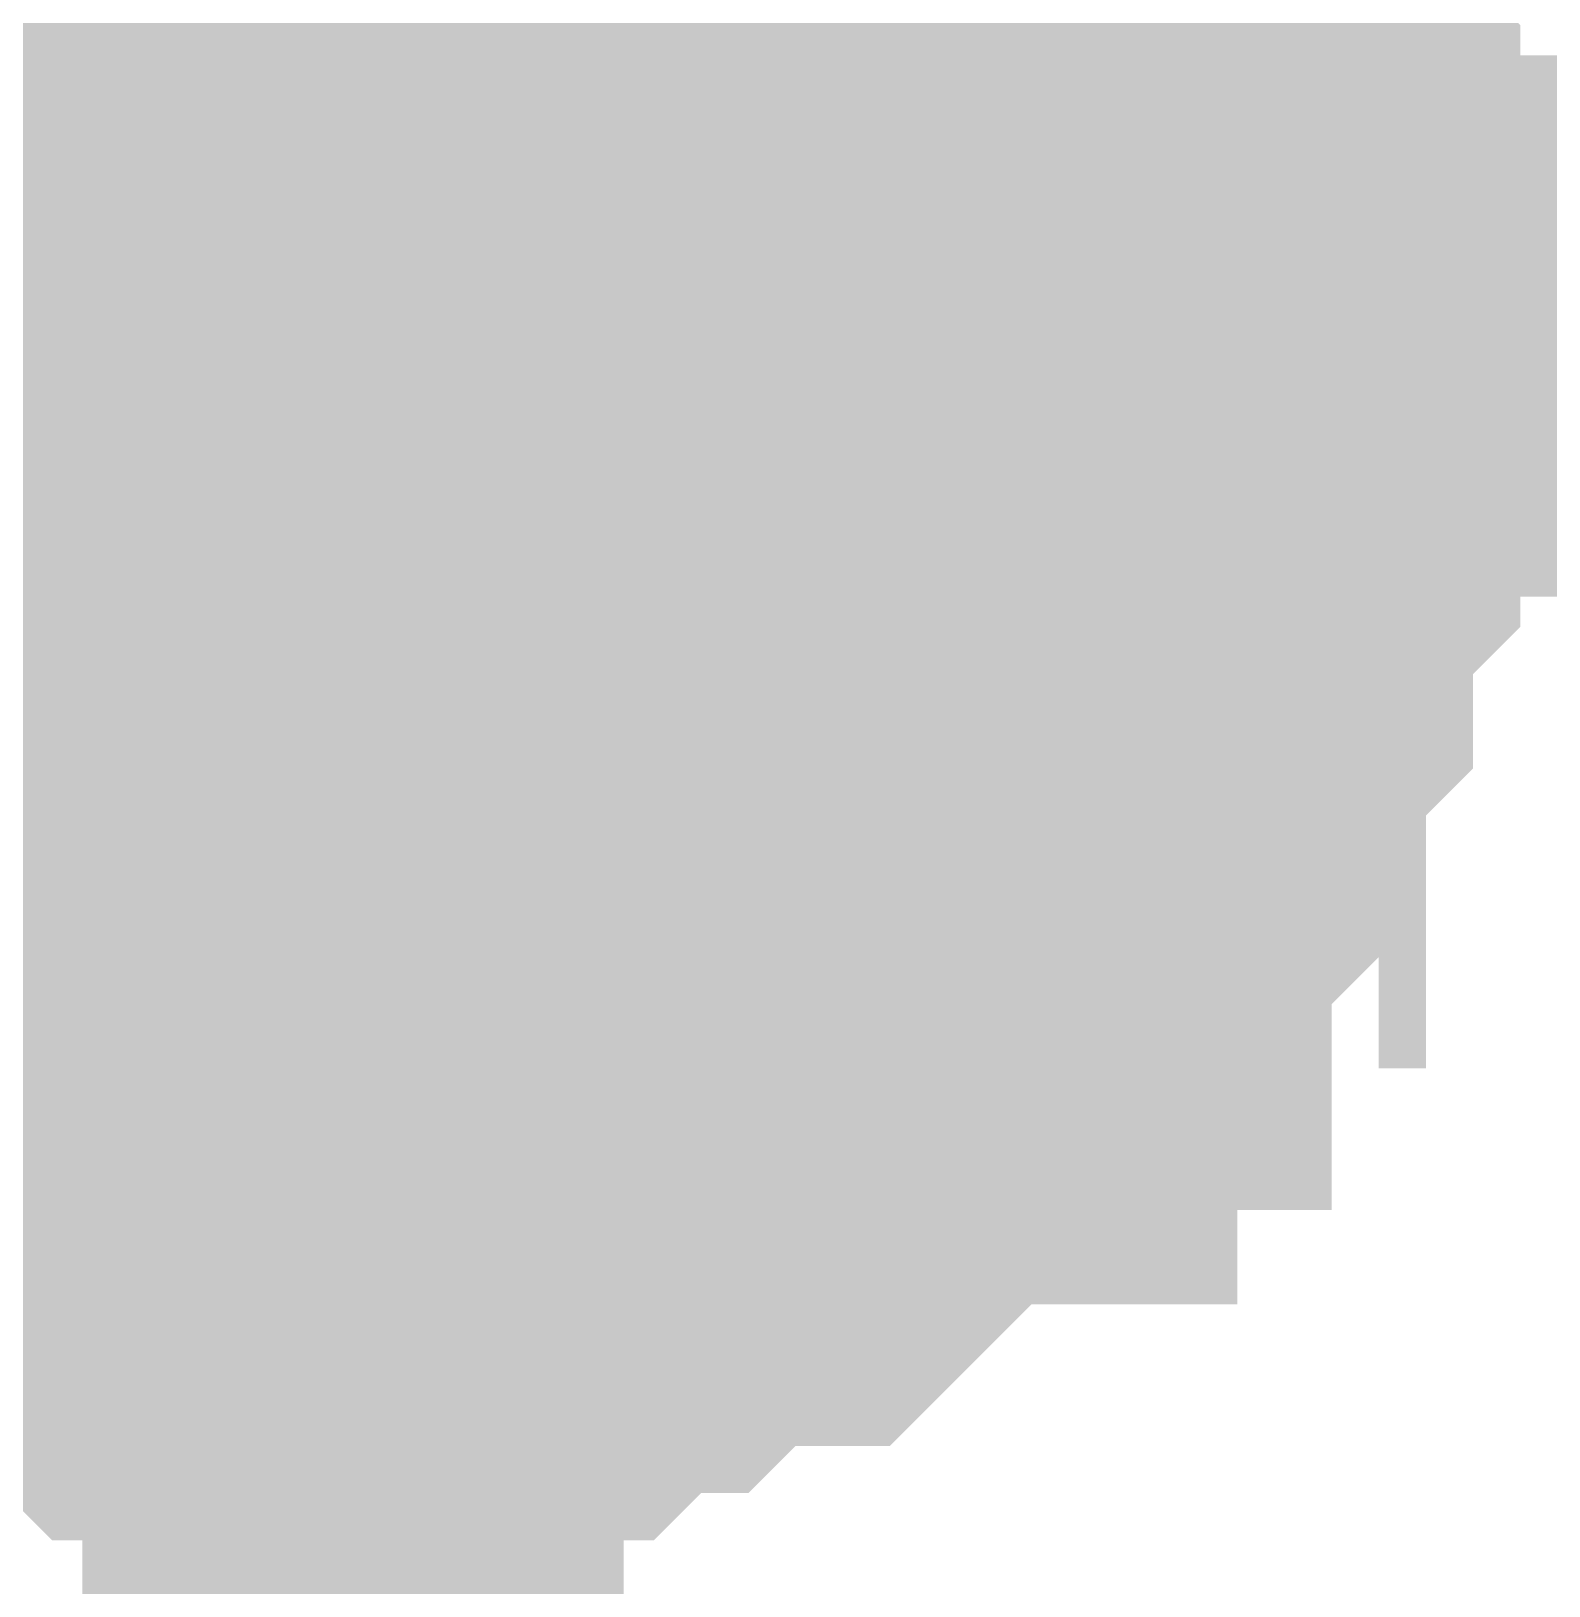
# Model space of a CAD drawing. Header units: inches. Extents: x 0 to 841, y 0 to 594.
# Drawn here: x 714.844 to 715.685, y 441.797 to 442.658 of the extents above; entities that cross this region are included whole.
import ezdxf

# ---------------------------------------------------------------- set-up
doc = ezdxf.new("R2010")
doc.units = ezdxf.units.IN
doc.layers.add('Sheet', color=255, linetype='Continuous')

msp = doc.modelspace()

# ---------------------------------------------------------------- linework, layer by layer
at = {"layer": 'Sheet'}
msp.add_lwpolyline([(714.74602, 442.50001, 0.508, 0.508, 1), (715.25402, 442.50001, 0.508, 0.508, 1)], format="xyseb", close=True, dxfattribs=at)
for points in [[(715.41443, 442.80855, 0.29972, 0.29972, 0), (715.41443, 442.78242, 0.29972, 0.29972, 0), (715.44056, 442.75629, 0.29972, 0.29972, 0), (715.44056, 442.75629, 0.29972, 0.29972, 0), (715.46669, 442.73016, 0.29972, 0.29972, 0), (715.46669, 442.70403, 0.29972, 0.29972, 0), (715.46669, 442.6779, 0.29972, 0.29972, 0), (715.49282, 442.65177, 0.29972, 0.29972, 0), (715.49282, 442.62564, 0.29972, 0.29972, 0), (715.49282, 442.62564, 0.29972, 0.29972, 0), (715.51895, 442.59951, 0.29972, 0.29972, 0), (715.51895, 442.57338, 0.29972, 0.29972, 0), (715.51895, 442.54725, 0.29972, 0.29972, 0), (715.51895, 442.52112, 0.29972, 0.29972, 0), (715.51895, 442.49499, 0.29972, 0.29972, 0)], [(715.41443, 442.80855, 0.29972, 0.29972, 0), (715.41443, 442.78242, 0.29972, 0.29972, 0), (715.44056, 442.75629, 0.29972, 0.29972, 0), (715.44056, 442.75629, 0.29972, 0.29972, 0), (715.46669, 442.73016, 0.29972, 0.29972, 0), (715.46669, 442.70403, 0.29972, 0.29972, 0), (715.46669, 442.6779, 0.29972, 0.29972, 0), (715.49282, 442.65177, 0.29972, 0.29972, 0), (715.49282, 442.62564, 0.29972, 0.29972, 0), (715.49282, 442.62564, 0.29972, 0.29972, 0), (715.51895, 442.59951, 0.29972, 0.29972, 0), (715.51895, 442.57338, 0.29972, 0.29972, 0), (715.51895, 442.54725, 0.29972, 0.29972, 0), (715.51895, 442.52112, 0.29972, 0.29972, 0), (715.51895, 442.49499, 0.29972, 0.29972, 0)], [(715.41443, 442.80855, 0.29972, 0.29972, 0), (715.41443, 442.78242, 0.29972, 0.29972, 0), (715.44056, 442.75629, 0.29972, 0.29972, 0), (715.44056, 442.75629, 0.29972, 0.29972, 0), (715.46669, 442.73016, 0.29972, 0.29972, 0), (715.46669, 442.70403, 0.29972, 0.29972, 0), (715.46669, 442.6779, 0.29972, 0.29972, 0), (715.49282, 442.65177, 0.29972, 0.29972, 0), (715.49282, 442.62564, 0.29972, 0.29972, 0), (715.49282, 442.62564, 0.29972, 0.29972, 0), (715.51895, 442.59951, 0.29972, 0.29972, 0), (715.51895, 442.57338, 0.29972, 0.29972, 0), (715.51895, 442.54725, 0.29972, 0.29972, 0), (715.51895, 442.52112, 0.29972, 0.29972, 0), (715.51895, 442.49499, 0.29972, 0.29972, 0)], [(715.41443, 442.80855, 0.29972, 0.29972, 0), (715.41443, 442.78242, 0.29972, 0.29972, 0), (715.44056, 442.75629, 0.29972, 0.29972, 0), (715.44056, 442.75629, 0.29972, 0.29972, 0), (715.46669, 442.73016, 0.29972, 0.29972, 0), (715.46669, 442.70403, 0.29972, 0.29972, 0), (715.46669, 442.6779, 0.29972, 0.29972, 0), (715.49282, 442.65177, 0.29972, 0.29972, 0), (715.49282, 442.62564, 0.29972, 0.29972, 0), (715.49282, 442.62564, 0.29972, 0.29972, 0), (715.51895, 442.59951, 0.29972, 0.29972, 0), (715.51895, 442.57338, 0.29972, 0.29972, 0), (715.51895, 442.54725, 0.29972, 0.29972, 0), (715.51895, 442.52112, 0.29972, 0.29972, 0), (715.51895, 442.49499, 0.29972, 0.29972, 0)], [(715.41443, 442.80855, 0.29972, 0.29972, 0), (715.41443, 442.78242, 0.29972, 0.29972, 0), (715.44056, 442.75629, 0.29972, 0.29972, 0), (715.44056, 442.75629, 0.29972, 0.29972, 0), (715.46669, 442.73016, 0.29972, 0.29972, 0), (715.46669, 442.70403, 0.29972, 0.29972, 0), (715.46669, 442.6779, 0.29972, 0.29972, 0), (715.49282, 442.65177, 0.29972, 0.29972, 0), (715.49282, 442.62564, 0.29972, 0.29972, 0), (715.49282, 442.62564, 0.29972, 0.29972, 0), (715.51895, 442.59951, 0.29972, 0.29972, 0), (715.51895, 442.57338, 0.29972, 0.29972, 0), (715.51895, 442.54725, 0.29972, 0.29972, 0), (715.51895, 442.52112, 0.29972, 0.29972, 0), (715.51895, 442.49499, 0.29972, 0.29972, 0)], [(715.46669, 442.73016, 0.09906, 0.09906, 0), (715.46669, 442.70403, 0.09906, 0.09906, 0), (715.46669, 442.6779, 0.09906, 0.09906, 0), (715.49282, 442.65177, 0.09906, 0.09906, 0), (715.49282, 442.62564, 0.09906, 0.09906, 0), (715.49282, 442.62564, 0.09906, 0.09906, 0), (715.51895, 442.59951, 0.09906, 0.09906, 0), (715.51895, 442.57338, 0.09906, 0.09906, 0), (715.51895, 442.54725, 0.09906, 0.09906, 0), (715.51895, 442.52112, 0.09906, 0.09906, 0), (715.51895, 442.49499, 0.09906, 0.09906, 0)], [(715.46669, 442.73016, 0.09906, 0.09906, 0), (715.46669, 442.70403, 0.09906, 0.09906, 0), (715.46669, 442.6779, 0.09906, 0.09906, 0), (715.49282, 442.65177, 0.09906, 0.09906, 0), (715.49282, 442.62564, 0.09906, 0.09906, 0), (715.49282, 442.62564, 0.09906, 0.09906, 0), (715.51895, 442.59951, 0.09906, 0.09906, 0), (715.51895, 442.57338, 0.09906, 0.09906, 0), (715.51895, 442.54725, 0.09906, 0.09906, 0), (715.51895, 442.52112, 0.09906, 0.09906, 0), (715.51895, 442.49499, 0.09906, 0.09906, 0)], [(715.46669, 442.73016, 0.09906, 0.09906, 0), (715.46669, 442.70403, 0.09906, 0.09906, 0), (715.46669, 442.6779, 0.09906, 0.09906, 0), (715.49282, 442.65177, 0.09906, 0.09906, 0), (715.49282, 442.62564, 0.09906, 0.09906, 0), (715.49282, 442.62564, 0.09906, 0.09906, 0), (715.51895, 442.59951, 0.09906, 0.09906, 0), (715.51895, 442.57338, 0.09906, 0.09906, 0), (715.51895, 442.54725, 0.09906, 0.09906, 0), (715.51895, 442.52112, 0.09906, 0.09906, 0), (715.51895, 442.49499, 0.09906, 0.09906, 0)], [(715.46669, 442.73016, 0.09906, 0.09906, 0), (715.46669, 442.70403, 0.09906, 0.09906, 0), (715.46669, 442.6779, 0.09906, 0.09906, 0), (715.49282, 442.65177, 0.09906, 0.09906, 0), (715.49282, 442.62564, 0.09906, 0.09906, 0), (715.49282, 442.62564, 0.09906, 0.09906, 0), (715.51895, 442.59951, 0.09906, 0.09906, 0), (715.51895, 442.57338, 0.09906, 0.09906, 0), (715.51895, 442.54725, 0.09906, 0.09906, 0), (715.51895, 442.52112, 0.09906, 0.09906, 0), (715.51895, 442.49499, 0.09906, 0.09906, 0)], [(715.46669, 442.73016, 0.09906, 0.09906, 0), (715.46669, 442.70403, 0.09906, 0.09906, 0), (715.46669, 442.6779, 0.09906, 0.09906, 0), (715.49282, 442.65177, 0.09906, 0.09906, 0), (715.49282, 442.62564, 0.09906, 0.09906, 0), (715.49282, 442.62564, 0.09906, 0.09906, 0), (715.51895, 442.59951, 0.09906, 0.09906, 0), (715.51895, 442.57338, 0.09906, 0.09906, 0), (715.51895, 442.54725, 0.09906, 0.09906, 0), (715.51895, 442.52112, 0.09906, 0.09906, 0), (715.51895, 442.49499, 0.09906, 0.09906, 0)], [(717.50491, 442.49499, 0.29972, 0.29972, 0), (715.02246, 442.49499, 0.29972, 0.29972, 0), (705.01429, 442.49499, 0.29972, 0.29972, 0), (695.00612, 442.49499, 0.29972, 0.29972, 0), (670.02489, 442.49499, 0.29972, 0.29972, 0)], [(715.51895, 442.49499, 0.29972, 0.29972, 0), (715.51895, 442.46886, 0.29972, 0.29972, 0), (715.51895, 442.44272, 0.29972, 0.29972, 0), (715.51895, 442.41659, 0.29972, 0.29972, 0), (715.51895, 442.39046, 0.29972, 0.29972, 0), (715.49282, 442.36433, 0.29972, 0.29972, 0), (715.49282, 442.3382, 0.29972, 0.29972, 0), (715.49282, 442.31207, 0.29972, 0.29972, 0), (715.46669, 442.28594, 0.29972, 0.29972, 0), (715.46669, 442.25981, 0.29972, 0.29972, 0), (715.46669, 442.23368, 0.29972, 0.29972, 0), (715.44056, 442.23368, 0.29972, 0.29972, 0), (715.44056, 442.20755, 0.29972, 0.29972, 0), (715.41443, 442.18142, 0.29972, 0.29972, 0), (715.41443, 442.15529, 0.29972, 0.29972, 0), (715.3883, 442.15529, 0.29972, 0.29972, 0), (715.36217, 442.12916, 0.29972, 0.29972, 0), (715.36217, 442.10303, 0.29972, 0.29972, 0), (715.33604, 442.10303, 0.29972, 0.29972, 0), (715.30991, 442.0769, 0.29972, 0.29972, 0), (715.28377, 442.05077, 0.29972, 0.29972, 0), (715.28377, 442.05077, 0.29972, 0.29972, 0), (715.25764, 442.02464, 0.29972, 0.29972, 0), (715.23151, 442.02464, 0.29972, 0.29972, 0), (715.20538, 442.02464, 0.29972, 0.29972, 0), (715.17925, 441.9985, 0.29972, 0.29972, 0), (715.15312, 441.9985, 0.29972, 0.29972, 0), (715.15312, 441.9985, 0.29972, 0.29972, 0), (715.12699, 441.97237, 0.29972, 0.29972, 0), (715.10086, 441.97237, 0.29972, 0.29972, 0), (715.07473, 441.97237, 0.29972, 0.29972, 0), (715.0486, 441.97237, 0.29972, 0.29972, 0), (715.02246, 441.97237, 0.29972, 0.29972, 0)], [(715.02246, 438.39249, 0.29972, 0.29972, 0), (715.02246, 442.49499, 0.29972, 0.29972, 0)], [(715.51895, 442.49499, 0.29972, 0.29972, 0), (715.51895, 442.46886, 0.29972, 0.29972, 0), (715.51895, 442.44272, 0.29972, 0.29972, 0), (715.51895, 442.41659, 0.29972, 0.29972, 0), (715.51895, 442.39046, 0.29972, 0.29972, 0), (715.49282, 442.36433, 0.29972, 0.29972, 0), (715.49282, 442.3382, 0.29972, 0.29972, 0), (715.49282, 442.31207, 0.29972, 0.29972, 0), (715.46669, 442.28594, 0.29972, 0.29972, 0), (715.46669, 442.25981, 0.29972, 0.29972, 0), (715.46669, 442.23368, 0.29972, 0.29972, 0), (715.44056, 442.23368, 0.29972, 0.29972, 0), (715.44056, 442.20755, 0.29972, 0.29972, 0), (715.41443, 442.18142, 0.29972, 0.29972, 0), (715.41443, 442.15529, 0.29972, 0.29972, 0), (715.3883, 442.15529, 0.29972, 0.29972, 0), (715.36217, 442.12916, 0.29972, 0.29972, 0), (715.36217, 442.10303, 0.29972, 0.29972, 0), (715.33604, 442.10303, 0.29972, 0.29972, 0), (715.30991, 442.0769, 0.29972, 0.29972, 0), (715.28377, 442.05077, 0.29972, 0.29972, 0), (715.28377, 442.05077, 0.29972, 0.29972, 0), (715.25764, 442.02464, 0.29972, 0.29972, 0), (715.23151, 442.02464, 0.29972, 0.29972, 0), (715.20538, 442.02464, 0.29972, 0.29972, 0), (715.17925, 441.9985, 0.29972, 0.29972, 0), (715.15312, 441.9985, 0.29972, 0.29972, 0), (715.15312, 441.9985, 0.29972, 0.29972, 0), (715.12699, 441.97237, 0.29972, 0.29972, 0), (715.10086, 441.97237, 0.29972, 0.29972, 0), (715.07473, 441.97237, 0.29972, 0.29972, 0), (715.0486, 441.97237, 0.29972, 0.29972, 0), (715.02246, 441.97237, 0.29972, 0.29972, 0)], [(715.51895, 442.49499, 0.29972, 0.29972, 0), (715.51895, 442.46886, 0.29972, 0.29972, 0), (715.51895, 442.44272, 0.29972, 0.29972, 0), (715.51895, 442.41659, 0.29972, 0.29972, 0), (715.51895, 442.39046, 0.29972, 0.29972, 0), (715.49282, 442.36433, 0.29972, 0.29972, 0), (715.49282, 442.3382, 0.29972, 0.29972, 0), (715.49282, 442.31207, 0.29972, 0.29972, 0), (715.46669, 442.28594, 0.29972, 0.29972, 0), (715.46669, 442.25981, 0.29972, 0.29972, 0), (715.46669, 442.23368, 0.29972, 0.29972, 0), (715.44056, 442.23368, 0.29972, 0.29972, 0), (715.44056, 442.20755, 0.29972, 0.29972, 0), (715.41443, 442.18142, 0.29972, 0.29972, 0), (715.41443, 442.15529, 0.29972, 0.29972, 0), (715.3883, 442.15529, 0.29972, 0.29972, 0), (715.36217, 442.12916, 0.29972, 0.29972, 0), (715.36217, 442.10303, 0.29972, 0.29972, 0), (715.33604, 442.10303, 0.29972, 0.29972, 0), (715.30991, 442.0769, 0.29972, 0.29972, 0), (715.28377, 442.05077, 0.29972, 0.29972, 0), (715.28377, 442.05077, 0.29972, 0.29972, 0), (715.25764, 442.02464, 0.29972, 0.29972, 0), (715.23151, 442.02464, 0.29972, 0.29972, 0), (715.20538, 442.02464, 0.29972, 0.29972, 0), (715.17925, 441.9985, 0.29972, 0.29972, 0), (715.15312, 441.9985, 0.29972, 0.29972, 0), (715.15312, 441.9985, 0.29972, 0.29972, 0), (715.12699, 441.97237, 0.29972, 0.29972, 0), (715.10086, 441.97237, 0.29972, 0.29972, 0), (715.07473, 441.97237, 0.29972, 0.29972, 0), (715.0486, 441.97237, 0.29972, 0.29972, 0), (715.02246, 441.97237, 0.29972, 0.29972, 0)], [(715.51895, 442.49499, 0.29972, 0.29972, 0), (715.51895, 442.46886, 0.29972, 0.29972, 0), (715.51895, 442.44272, 0.29972, 0.29972, 0), (715.51895, 442.41659, 0.29972, 0.29972, 0), (715.51895, 442.39046, 0.29972, 0.29972, 0), (715.49282, 442.36433, 0.29972, 0.29972, 0), (715.49282, 442.3382, 0.29972, 0.29972, 0), (715.49282, 442.31207, 0.29972, 0.29972, 0), (715.46669, 442.28594, 0.29972, 0.29972, 0), (715.46669, 442.25981, 0.29972, 0.29972, 0), (715.46669, 442.23368, 0.29972, 0.29972, 0), (715.44056, 442.23368, 0.29972, 0.29972, 0), (715.44056, 442.20755, 0.29972, 0.29972, 0), (715.41443, 442.18142, 0.29972, 0.29972, 0), (715.41443, 442.15529, 0.29972, 0.29972, 0), (715.3883, 442.15529, 0.29972, 0.29972, 0), (715.36217, 442.12916, 0.29972, 0.29972, 0), (715.36217, 442.10303, 0.29972, 0.29972, 0), (715.33604, 442.10303, 0.29972, 0.29972, 0), (715.30991, 442.0769, 0.29972, 0.29972, 0), (715.28377, 442.05077, 0.29972, 0.29972, 0), (715.28377, 442.05077, 0.29972, 0.29972, 0), (715.25764, 442.02464, 0.29972, 0.29972, 0), (715.23151, 442.02464, 0.29972, 0.29972, 0), (715.20538, 442.02464, 0.29972, 0.29972, 0), (715.17925, 441.9985, 0.29972, 0.29972, 0), (715.15312, 441.9985, 0.29972, 0.29972, 0), (715.15312, 441.9985, 0.29972, 0.29972, 0), (715.12699, 441.97237, 0.29972, 0.29972, 0), (715.10086, 441.97237, 0.29972, 0.29972, 0), (715.07473, 441.97237, 0.29972, 0.29972, 0), (715.0486, 441.97237, 0.29972, 0.29972, 0), (715.02246, 441.97237, 0.29972, 0.29972, 0)], [(715.51895, 442.49499, 0.29972, 0.29972, 0), (715.51895, 442.46886, 0.29972, 0.29972, 0), (715.51895, 442.44272, 0.29972, 0.29972, 0), (715.51895, 442.41659, 0.29972, 0.29972, 0), (715.51895, 442.39046, 0.29972, 0.29972, 0), (715.49282, 442.36433, 0.29972, 0.29972, 0), (715.49282, 442.3382, 0.29972, 0.29972, 0), (715.49282, 442.31207, 0.29972, 0.29972, 0), (715.46669, 442.28594, 0.29972, 0.29972, 0), (715.46669, 442.25981, 0.29972, 0.29972, 0), (715.46669, 442.23368, 0.29972, 0.29972, 0), (715.44056, 442.23368, 0.29972, 0.29972, 0), (715.44056, 442.20755, 0.29972, 0.29972, 0), (715.41443, 442.18142, 0.29972, 0.29972, 0), (715.41443, 442.15529, 0.29972, 0.29972, 0), (715.3883, 442.15529, 0.29972, 0.29972, 0), (715.36217, 442.12916, 0.29972, 0.29972, 0), (715.36217, 442.10303, 0.29972, 0.29972, 0), (715.33604, 442.10303, 0.29972, 0.29972, 0), (715.30991, 442.0769, 0.29972, 0.29972, 0), (715.28377, 442.05077, 0.29972, 0.29972, 0), (715.28377, 442.05077, 0.29972, 0.29972, 0), (715.25764, 442.02464, 0.29972, 0.29972, 0), (715.23151, 442.02464, 0.29972, 0.29972, 0), (715.20538, 442.02464, 0.29972, 0.29972, 0), (715.17925, 441.9985, 0.29972, 0.29972, 0), (715.15312, 441.9985, 0.29972, 0.29972, 0), (715.15312, 441.9985, 0.29972, 0.29972, 0), (715.12699, 441.97237, 0.29972, 0.29972, 0), (715.10086, 441.97237, 0.29972, 0.29972, 0), (715.07473, 441.97237, 0.29972, 0.29972, 0), (715.0486, 441.97237, 0.29972, 0.29972, 0), (715.02246, 441.97237, 0.29972, 0.29972, 0)], [(715.51895, 442.49499, 0.29972, 0.29972, 0), (715.51895, 442.49499, 0.29972, 0.29972, 0), (715.51895, 442.49499, 0.29972, 0.29972, 0), (715.51895, 442.49499, 0.29972, 0.29972, 0), (715.51895, 442.49499, 0.29972, 0.29972, 0), (715.51895, 442.49499, 0.29972, 0.29972, 0), (715.51895, 442.49499, 0.29972, 0.29972, 0), (715.51895, 442.49499, 0.29972, 0.29972, 0), (715.51895, 442.49499, 0.29972, 0.29972, 0), (715.51895, 442.49499, 0.29972, 0.29972, 0), (715.51895, 442.49499, 0.29972, 0.29972, 0), (715.51895, 442.49499, 0.29972, 0.29972, 0), (715.51895, 442.49499, 0.29972, 0.29972, 0), (715.51895, 442.49499, 0.29972, 0.29972, 0), (715.51895, 442.49499, 0.29972, 0.29972, 0), (715.51895, 442.49499, 0.29972, 0.29972, 0), (715.51895, 442.49499, 0.29972, 0.29972, 0), (715.51895, 442.49499, 0.29972, 0.29972, 0), (715.51895, 442.49499, 0.29972, 0.29972, 0), (715.51895, 442.49499, 0.29972, 0.29972, 0), (715.51895, 442.49499, 0.29972, 0.29972, 0), (715.51895, 442.49499, 0.29972, 0.29972, 0), (715.51895, 442.49499, 0.29972, 0.29972, 0), (715.51895, 442.49499, 0.29972, 0.29972, 0), (715.51895, 442.49499, 0.29972, 0.29972, 0), (715.51895, 442.49499, 0.29972, 0.29972, 0), (715.51895, 442.49499, 0.29972, 0.29972, 0), (715.51895, 442.49499, 0.29972, 0.29972, 0), (715.51895, 442.49499, 0.29972, 0.29972, 0), (715.51895, 442.49499, 0.29972, 0.29972, 0), (715.51895, 442.49499, 0.29972, 0.29972, 0), (715.51895, 442.49499, 0.29972, 0.29972, 0), (715.51895, 442.49499, 0.29972, 0.29972, 0)], [(715.51895, 442.49499, 0.29972, 0.29972, 0), (715.51895, 442.49499, 0.29972, 0.29972, 0)], [(715.51895, 442.49499, 0.29972, 0.29972, 0), (715.51895, 442.49499, 0.29972, 0.29972, 0), (715.51895, 442.49499, 0.29972, 0.29972, 0), (715.51895, 442.49499, 0.29972, 0.29972, 0), (715.51895, 442.49499, 0.29972, 0.29972, 0), (715.51895, 442.49499, 0.29972, 0.29972, 0), (715.51895, 442.49499, 0.29972, 0.29972, 0), (715.51895, 442.49499, 0.29972, 0.29972, 0), (715.51895, 442.49499, 0.29972, 0.29972, 0), (715.51895, 442.49499, 0.29972, 0.29972, 0), (715.51895, 442.49499, 0.29972, 0.29972, 0), (715.51895, 442.49499, 0.29972, 0.29972, 0), (715.51895, 442.49499, 0.29972, 0.29972, 0), (715.51895, 442.49499, 0.29972, 0.29972, 0), (715.51895, 442.49499, 0.29972, 0.29972, 0), (715.51895, 442.49499, 0.29972, 0.29972, 0), (715.51895, 442.49499, 0.29972, 0.29972, 0), (715.51895, 442.49499, 0.29972, 0.29972, 0), (715.51895, 442.49499, 0.29972, 0.29972, 0), (715.51895, 442.49499, 0.29972, 0.29972, 0), (715.51895, 442.49499, 0.29972, 0.29972, 0), (715.51895, 442.49499, 0.29972, 0.29972, 0), (715.51895, 442.49499, 0.29972, 0.29972, 0), (715.51895, 442.49499, 0.29972, 0.29972, 0), (715.51895, 442.49499, 0.29972, 0.29972, 0), (715.51895, 442.49499, 0.29972, 0.29972, 0), (715.51895, 442.49499, 0.29972, 0.29972, 0), (715.51895, 442.49499, 0.29972, 0.29972, 0), (715.51895, 442.49499, 0.29972, 0.29972, 0), (715.51895, 442.49499, 0.29972, 0.29972, 0), (715.51895, 442.49499, 0.29972, 0.29972, 0), (715.51895, 442.49499, 0.29972, 0.29972, 0), (715.51895, 442.49499, 0.29972, 0.29972, 0)], [(715.51895, 442.49499, 0.29972, 0.29972, 0), (715.51895, 442.49499, 0.29972, 0.29972, 0)], [(715.51895, 442.49499, 0.29972, 0.29972, 0), (715.51895, 442.49499, 0.29972, 0.29972, 0), (715.51895, 442.49499, 0.29972, 0.29972, 0), (715.51895, 442.49499, 0.29972, 0.29972, 0), (715.51895, 442.49499, 0.29972, 0.29972, 0), (715.51895, 442.49499, 0.29972, 0.29972, 0), (715.51895, 442.49499, 0.29972, 0.29972, 0), (715.51895, 442.49499, 0.29972, 0.29972, 0), (715.51895, 442.49499, 0.29972, 0.29972, 0), (715.51895, 442.49499, 0.29972, 0.29972, 0), (715.51895, 442.49499, 0.29972, 0.29972, 0), (715.51895, 442.49499, 0.29972, 0.29972, 0), (715.51895, 442.49499, 0.29972, 0.29972, 0), (715.51895, 442.49499, 0.29972, 0.29972, 0), (715.51895, 442.49499, 0.29972, 0.29972, 0), (715.51895, 442.49499, 0.29972, 0.29972, 0), (715.51895, 442.49499, 0.29972, 0.29972, 0), (715.51895, 442.49499, 0.29972, 0.29972, 0), (715.51895, 442.49499, 0.29972, 0.29972, 0), (715.51895, 442.49499, 0.29972, 0.29972, 0), (715.51895, 442.49499, 0.29972, 0.29972, 0), (715.51895, 442.49499, 0.29972, 0.29972, 0), (715.51895, 442.49499, 0.29972, 0.29972, 0), (715.51895, 442.49499, 0.29972, 0.29972, 0), (715.51895, 442.49499, 0.29972, 0.29972, 0), (715.51895, 442.49499, 0.29972, 0.29972, 0), (715.51895, 442.49499, 0.29972, 0.29972, 0), (715.51895, 442.49499, 0.29972, 0.29972, 0), (715.51895, 442.49499, 0.29972, 0.29972, 0), (715.51895, 442.49499, 0.29972, 0.29972, 0), (715.51895, 442.49499, 0.29972, 0.29972, 0), (715.51895, 442.49499, 0.29972, 0.29972, 0), (715.51895, 442.49499, 0.29972, 0.29972, 0)], [(715.51895, 442.49499, 0.29972, 0.29972, 0), (715.51895, 442.49499, 0.29972, 0.29972, 0)], [(715.51895, 442.49499, 0.29972, 0.29972, 0), (715.51895, 442.49499, 0.29972, 0.29972, 0), (715.51895, 442.49499, 0.29972, 0.29972, 0), (715.51895, 442.49499, 0.29972, 0.29972, 0), (715.51895, 442.49499, 0.29972, 0.29972, 0), (715.51895, 442.49499, 0.29972, 0.29972, 0), (715.51895, 442.49499, 0.29972, 0.29972, 0), (715.51895, 442.49499, 0.29972, 0.29972, 0), (715.51895, 442.49499, 0.29972, 0.29972, 0), (715.51895, 442.49499, 0.29972, 0.29972, 0), (715.51895, 442.49499, 0.29972, 0.29972, 0), (715.51895, 442.49499, 0.29972, 0.29972, 0), (715.51895, 442.49499, 0.29972, 0.29972, 0), (715.51895, 442.49499, 0.29972, 0.29972, 0), (715.51895, 442.49499, 0.29972, 0.29972, 0), (715.51895, 442.49499, 0.29972, 0.29972, 0), (715.51895, 442.49499, 0.29972, 0.29972, 0), (715.51895, 442.49499, 0.29972, 0.29972, 0), (715.51895, 442.49499, 0.29972, 0.29972, 0), (715.51895, 442.49499, 0.29972, 0.29972, 0), (715.51895, 442.49499, 0.29972, 0.29972, 0), (715.51895, 442.49499, 0.29972, 0.29972, 0), (715.51895, 442.49499, 0.29972, 0.29972, 0), (715.51895, 442.49499, 0.29972, 0.29972, 0), (715.51895, 442.49499, 0.29972, 0.29972, 0), (715.51895, 442.49499, 0.29972, 0.29972, 0), (715.51895, 442.49499, 0.29972, 0.29972, 0), (715.51895, 442.49499, 0.29972, 0.29972, 0), (715.51895, 442.49499, 0.29972, 0.29972, 0), (715.51895, 442.49499, 0.29972, 0.29972, 0), (715.51895, 442.49499, 0.29972, 0.29972, 0), (715.51895, 442.49499, 0.29972, 0.29972, 0), (715.51895, 442.49499, 0.29972, 0.29972, 0)], [(715.51895, 442.49499, 0.29972, 0.29972, 0), (715.51895, 442.49499, 0.29972, 0.29972, 0)], [(715.51895, 442.49499, 0.29972, 0.29972, 0), (715.51895, 442.49499, 0.29972, 0.29972, 0), (715.51895, 442.49499, 0.29972, 0.29972, 0), (715.51895, 442.49499, 0.29972, 0.29972, 0), (715.51895, 442.49499, 0.29972, 0.29972, 0), (715.51895, 442.49499, 0.29972, 0.29972, 0), (715.51895, 442.49499, 0.29972, 0.29972, 0), (715.51895, 442.49499, 0.29972, 0.29972, 0), (715.51895, 442.49499, 0.29972, 0.29972, 0), (715.51895, 442.49499, 0.29972, 0.29972, 0), (715.51895, 442.49499, 0.29972, 0.29972, 0), (715.51895, 442.49499, 0.29972, 0.29972, 0), (715.51895, 442.49499, 0.29972, 0.29972, 0), (715.51895, 442.49499, 0.29972, 0.29972, 0), (715.51895, 442.49499, 0.29972, 0.29972, 0), (715.51895, 442.49499, 0.29972, 0.29972, 0), (715.51895, 442.49499, 0.29972, 0.29972, 0), (715.51895, 442.49499, 0.29972, 0.29972, 0), (715.51895, 442.49499, 0.29972, 0.29972, 0), (715.51895, 442.49499, 0.29972, 0.29972, 0), (715.51895, 442.49499, 0.29972, 0.29972, 0), (715.51895, 442.49499, 0.29972, 0.29972, 0), (715.51895, 442.49499, 0.29972, 0.29972, 0), (715.51895, 442.49499, 0.29972, 0.29972, 0), (715.51895, 442.49499, 0.29972, 0.29972, 0), (715.51895, 442.49499, 0.29972, 0.29972, 0), (715.51895, 442.49499, 0.29972, 0.29972, 0), (715.51895, 442.49499, 0.29972, 0.29972, 0), (715.51895, 442.49499, 0.29972, 0.29972, 0), (715.51895, 442.49499, 0.29972, 0.29972, 0), (715.51895, 442.49499, 0.29972, 0.29972, 0), (715.51895, 442.49499, 0.29972, 0.29972, 0), (715.51895, 442.49499, 0.29972, 0.29972, 0)], [(715.51895, 442.49499, 0.29972, 0.29972, 0), (715.51895, 442.49499, 0.29972, 0.29972, 0)], [(715.51895, 442.49499, 0.09906, 0.09906, 0), (715.51895, 442.46886, 0.09906, 0.09906, 0), (715.51895, 442.44272, 0.09906, 0.09906, 0), (715.51895, 442.41659, 0.09906, 0.09906, 0), (715.51895, 442.39046, 0.09906, 0.09906, 0), (715.49282, 442.36433, 0.09906, 0.09906, 0), (715.49282, 442.3382, 0.09906, 0.09906, 0), (715.49282, 442.31207, 0.09906, 0.09906, 0), (715.46669, 442.28594, 0.09906, 0.09906, 0), (715.46669, 442.25981, 0.09906, 0.09906, 0), (715.46669, 442.23368, 0.09906, 0.09906, 0), (715.44056, 442.23368, 0.09906, 0.09906, 0), (715.44056, 442.20755, 0.09906, 0.09906, 0), (715.41443, 442.18142, 0.09906, 0.09906, 0), (715.41443, 442.15529, 0.09906, 0.09906, 0), (715.3883, 442.15529, 0.09906, 0.09906, 0), (715.36217, 442.12916, 0.09906, 0.09906, 0), (715.36217, 442.10303, 0.09906, 0.09906, 0), (715.33604, 442.10303, 0.09906, 0.09906, 0), (715.30991, 442.0769, 0.09906, 0.09906, 0), (715.28377, 442.05077, 0.09906, 0.09906, 0), (715.28377, 442.05077, 0.09906, 0.09906, 0), (715.25764, 442.02464, 0.09906, 0.09906, 0), (715.23151, 442.02464, 0.09906, 0.09906, 0), (715.20538, 442.02464, 0.09906, 0.09906, 0), (715.17925, 441.9985, 0.09906, 0.09906, 0), (715.15312, 441.9985, 0.09906, 0.09906, 0), (715.15312, 441.9985, 0.09906, 0.09906, 0), (715.12699, 441.97237, 0.09906, 0.09906, 0), (715.10086, 441.97237, 0.09906, 0.09906, 0), (715.07473, 441.97237, 0.09906, 0.09906, 0), (715.0486, 441.97237, 0.09906, 0.09906, 0), (715.02246, 441.97237, 0.09906, 0.09906, 0)], [(715.51895, 442.49499, 0.09906, 0.09906, 0), (715.51895, 442.46886, 0.09906, 0.09906, 0), (715.51895, 442.44272, 0.09906, 0.09906, 0), (715.51895, 442.41659, 0.09906, 0.09906, 0), (715.51895, 442.39046, 0.09906, 0.09906, 0), (715.49282, 442.36433, 0.09906, 0.09906, 0), (715.49282, 442.3382, 0.09906, 0.09906, 0), (715.49282, 442.31207, 0.09906, 0.09906, 0), (715.46669, 442.28594, 0.09906, 0.09906, 0), (715.46669, 442.25981, 0.09906, 0.09906, 0), (715.46669, 442.23368, 0.09906, 0.09906, 0), (715.44056, 442.23368, 0.09906, 0.09906, 0), (715.44056, 442.20755, 0.09906, 0.09906, 0), (715.41443, 442.18142, 0.09906, 0.09906, 0), (715.41443, 442.15529, 0.09906, 0.09906, 0), (715.3883, 442.15529, 0.09906, 0.09906, 0), (715.36217, 442.12916, 0.09906, 0.09906, 0), (715.36217, 442.10303, 0.09906, 0.09906, 0), (715.33604, 442.10303, 0.09906, 0.09906, 0), (715.30991, 442.0769, 0.09906, 0.09906, 0), (715.28377, 442.05077, 0.09906, 0.09906, 0), (715.28377, 442.05077, 0.09906, 0.09906, 0), (715.25764, 442.02464, 0.09906, 0.09906, 0), (715.23151, 442.02464, 0.09906, 0.09906, 0), (715.20538, 442.02464, 0.09906, 0.09906, 0), (715.17925, 441.9985, 0.09906, 0.09906, 0), (715.15312, 441.9985, 0.09906, 0.09906, 0), (715.15312, 441.9985, 0.09906, 0.09906, 0), (715.12699, 441.97237, 0.09906, 0.09906, 0), (715.10086, 441.97237, 0.09906, 0.09906, 0), (715.07473, 441.97237, 0.09906, 0.09906, 0), (715.0486, 441.97237, 0.09906, 0.09906, 0), (715.02246, 441.97237, 0.09906, 0.09906, 0)], [(715.51895, 442.49499, 0.09906, 0.09906, 0), (715.51895, 442.46886, 0.09906, 0.09906, 0), (715.51895, 442.44272, 0.09906, 0.09906, 0), (715.51895, 442.41659, 0.09906, 0.09906, 0), (715.51895, 442.39046, 0.09906, 0.09906, 0), (715.49282, 442.36433, 0.09906, 0.09906, 0), (715.49282, 442.3382, 0.09906, 0.09906, 0), (715.49282, 442.31207, 0.09906, 0.09906, 0), (715.46669, 442.28594, 0.09906, 0.09906, 0), (715.46669, 442.25981, 0.09906, 0.09906, 0), (715.46669, 442.23368, 0.09906, 0.09906, 0), (715.44056, 442.23368, 0.09906, 0.09906, 0), (715.44056, 442.20755, 0.09906, 0.09906, 0), (715.41443, 442.18142, 0.09906, 0.09906, 0), (715.41443, 442.15529, 0.09906, 0.09906, 0), (715.3883, 442.15529, 0.09906, 0.09906, 0), (715.36217, 442.12916, 0.09906, 0.09906, 0), (715.36217, 442.10303, 0.09906, 0.09906, 0), (715.33604, 442.10303, 0.09906, 0.09906, 0), (715.30991, 442.0769, 0.09906, 0.09906, 0), (715.28377, 442.05077, 0.09906, 0.09906, 0), (715.28377, 442.05077, 0.09906, 0.09906, 0), (715.25764, 442.02464, 0.09906, 0.09906, 0), (715.23151, 442.02464, 0.09906, 0.09906, 0), (715.20538, 442.02464, 0.09906, 0.09906, 0), (715.17925, 441.9985, 0.09906, 0.09906, 0), (715.15312, 441.9985, 0.09906, 0.09906, 0), (715.15312, 441.9985, 0.09906, 0.09906, 0), (715.12699, 441.97237, 0.09906, 0.09906, 0), (715.10086, 441.97237, 0.09906, 0.09906, 0), (715.07473, 441.97237, 0.09906, 0.09906, 0), (715.0486, 441.97237, 0.09906, 0.09906, 0), (715.02246, 441.97237, 0.09906, 0.09906, 0)], [(715.51895, 442.49499, 0.09906, 0.09906, 0), (715.51895, 442.46886, 0.09906, 0.09906, 0), (715.51895, 442.44272, 0.09906, 0.09906, 0), (715.51895, 442.41659, 0.09906, 0.09906, 0), (715.51895, 442.39046, 0.09906, 0.09906, 0), (715.49282, 442.36433, 0.09906, 0.09906, 0), (715.49282, 442.3382, 0.09906, 0.09906, 0), (715.49282, 442.31207, 0.09906, 0.09906, 0), (715.46669, 442.28594, 0.09906, 0.09906, 0), (715.46669, 442.25981, 0.09906, 0.09906, 0), (715.46669, 442.23368, 0.09906, 0.09906, 0), (715.44056, 442.23368, 0.09906, 0.09906, 0), (715.44056, 442.20755, 0.09906, 0.09906, 0), (715.41443, 442.18142, 0.09906, 0.09906, 0), (715.41443, 442.15529, 0.09906, 0.09906, 0), (715.3883, 442.15529, 0.09906, 0.09906, 0), (715.36217, 442.12916, 0.09906, 0.09906, 0), (715.36217, 442.10303, 0.09906, 0.09906, 0), (715.33604, 442.10303, 0.09906, 0.09906, 0), (715.30991, 442.0769, 0.09906, 0.09906, 0), (715.28377, 442.05077, 0.09906, 0.09906, 0), (715.28377, 442.05077, 0.09906, 0.09906, 0), (715.25764, 442.02464, 0.09906, 0.09906, 0), (715.23151, 442.02464, 0.09906, 0.09906, 0), (715.20538, 442.02464, 0.09906, 0.09906, 0), (715.17925, 441.9985, 0.09906, 0.09906, 0), (715.15312, 441.9985, 0.09906, 0.09906, 0), (715.15312, 441.9985, 0.09906, 0.09906, 0), (715.12699, 441.97237, 0.09906, 0.09906, 0), (715.10086, 441.97237, 0.09906, 0.09906, 0), (715.07473, 441.97237, 0.09906, 0.09906, 0), (715.0486, 441.97237, 0.09906, 0.09906, 0), (715.02246, 441.97237, 0.09906, 0.09906, 0)], [(715.51895, 442.49499, 0.09906, 0.09906, 0), (715.51895, 442.46886, 0.09906, 0.09906, 0), (715.51895, 442.44272, 0.09906, 0.09906, 0), (715.51895, 442.41659, 0.09906, 0.09906, 0), (715.51895, 442.39046, 0.09906, 0.09906, 0), (715.49282, 442.36433, 0.09906, 0.09906, 0), (715.49282, 442.3382, 0.09906, 0.09906, 0), (715.49282, 442.31207, 0.09906, 0.09906, 0), (715.46669, 442.28594, 0.09906, 0.09906, 0), (715.46669, 442.25981, 0.09906, 0.09906, 0), (715.46669, 442.23368, 0.09906, 0.09906, 0), (715.44056, 442.23368, 0.09906, 0.09906, 0), (715.44056, 442.20755, 0.09906, 0.09906, 0), (715.41443, 442.18142, 0.09906, 0.09906, 0), (715.41443, 442.15529, 0.09906, 0.09906, 0), (715.3883, 442.15529, 0.09906, 0.09906, 0), (715.36217, 442.12916, 0.09906, 0.09906, 0), (715.36217, 442.10303, 0.09906, 0.09906, 0), (715.33604, 442.10303, 0.09906, 0.09906, 0), (715.30991, 442.0769, 0.09906, 0.09906, 0), (715.28377, 442.05077, 0.09906, 0.09906, 0), (715.28377, 442.05077, 0.09906, 0.09906, 0), (715.25764, 442.02464, 0.09906, 0.09906, 0), (715.23151, 442.02464, 0.09906, 0.09906, 0), (715.20538, 442.02464, 0.09906, 0.09906, 0), (715.17925, 441.9985, 0.09906, 0.09906, 0), (715.15312, 441.9985, 0.09906, 0.09906, 0), (715.15312, 441.9985, 0.09906, 0.09906, 0), (715.12699, 441.97237, 0.09906, 0.09906, 0), (715.10086, 441.97237, 0.09906, 0.09906, 0), (715.07473, 441.97237, 0.09906, 0.09906, 0), (715.0486, 441.97237, 0.09906, 0.09906, 0), (715.02246, 441.97237, 0.09906, 0.09906, 0)], [(715.51895, 442.49499, 0.09906, 0.09906, 0), (715.51895, 442.49499, 0.09906, 0.09906, 0), (715.51895, 442.49499, 0.09906, 0.09906, 0), (715.51895, 442.49499, 0.09906, 0.09906, 0), (715.51895, 442.49499, 0.09906, 0.09906, 0), (715.51895, 442.49499, 0.09906, 0.09906, 0), (715.51895, 442.49499, 0.09906, 0.09906, 0), (715.51895, 442.49499, 0.09906, 0.09906, 0), (715.51895, 442.49499, 0.09906, 0.09906, 0), (715.51895, 442.49499, 0.09906, 0.09906, 0), (715.51895, 442.49499, 0.09906, 0.09906, 0), (715.51895, 442.49499, 0.09906, 0.09906, 0), (715.51895, 442.49499, 0.09906, 0.09906, 0), (715.51895, 442.49499, 0.09906, 0.09906, 0), (715.51895, 442.49499, 0.09906, 0.09906, 0), (715.51895, 442.49499, 0.09906, 0.09906, 0), (715.51895, 442.49499, 0.09906, 0.09906, 0), (715.51895, 442.49499, 0.09906, 0.09906, 0), (715.51895, 442.49499, 0.09906, 0.09906, 0), (715.51895, 442.49499, 0.09906, 0.09906, 0), (715.51895, 442.49499, 0.09906, 0.09906, 0), (715.51895, 442.49499, 0.09906, 0.09906, 0), (715.51895, 442.49499, 0.09906, 0.09906, 0), (715.51895, 442.49499, 0.09906, 0.09906, 0), (715.51895, 442.49499, 0.09906, 0.09906, 0), (715.51895, 442.49499, 0.09906, 0.09906, 0), (715.51895, 442.49499, 0.09906, 0.09906, 0), (715.51895, 442.49499, 0.09906, 0.09906, 0), (715.51895, 442.49499, 0.09906, 0.09906, 0), (715.51895, 442.49499, 0.09906, 0.09906, 0), (715.51895, 442.49499, 0.09906, 0.09906, 0), (715.51895, 442.49499, 0.09906, 0.09906, 0), (715.51895, 442.49499, 0.09906, 0.09906, 0)], [(715.51895, 442.49499, 0.09906, 0.09906, 0), (715.51895, 442.49499, 0.09906, 0.09906, 0)], [(715.51895, 442.49499, 0.09906, 0.09906, 0), (715.51895, 442.49499, 0.09906, 0.09906, 0), (715.51895, 442.49499, 0.09906, 0.09906, 0), (715.51895, 442.49499, 0.09906, 0.09906, 0), (715.51895, 442.49499, 0.09906, 0.09906, 0), (715.51895, 442.49499, 0.09906, 0.09906, 0), (715.51895, 442.49499, 0.09906, 0.09906, 0), (715.51895, 442.49499, 0.09906, 0.09906, 0), (715.51895, 442.49499, 0.09906, 0.09906, 0), (715.51895, 442.49499, 0.09906, 0.09906, 0), (715.51895, 442.49499, 0.09906, 0.09906, 0), (715.51895, 442.49499, 0.09906, 0.09906, 0), (715.51895, 442.49499, 0.09906, 0.09906, 0), (715.51895, 442.49499, 0.09906, 0.09906, 0), (715.51895, 442.49499, 0.09906, 0.09906, 0), (715.51895, 442.49499, 0.09906, 0.09906, 0), (715.51895, 442.49499, 0.09906, 0.09906, 0), (715.51895, 442.49499, 0.09906, 0.09906, 0), (715.51895, 442.49499, 0.09906, 0.09906, 0), (715.51895, 442.49499, 0.09906, 0.09906, 0), (715.51895, 442.49499, 0.09906, 0.09906, 0), (715.51895, 442.49499, 0.09906, 0.09906, 0), (715.51895, 442.49499, 0.09906, 0.09906, 0), (715.51895, 442.49499, 0.09906, 0.09906, 0), (715.51895, 442.49499, 0.09906, 0.09906, 0), (715.51895, 442.49499, 0.09906, 0.09906, 0), (715.51895, 442.49499, 0.09906, 0.09906, 0), (715.51895, 442.49499, 0.09906, 0.09906, 0), (715.51895, 442.49499, 0.09906, 0.09906, 0), (715.51895, 442.49499, 0.09906, 0.09906, 0), (715.51895, 442.49499, 0.09906, 0.09906, 0), (715.51895, 442.49499, 0.09906, 0.09906, 0), (715.51895, 442.49499, 0.09906, 0.09906, 0)], [(715.51895, 442.49499, 0.09906, 0.09906, 0), (715.51895, 442.49499, 0.09906, 0.09906, 0)], [(715.51895, 442.49499, 0.09906, 0.09906, 0), (715.51895, 442.49499, 0.09906, 0.09906, 0), (715.51895, 442.49499, 0.09906, 0.09906, 0), (715.51895, 442.49499, 0.09906, 0.09906, 0), (715.51895, 442.49499, 0.09906, 0.09906, 0), (715.51895, 442.49499, 0.09906, 0.09906, 0), (715.51895, 442.49499, 0.09906, 0.09906, 0), (715.51895, 442.49499, 0.09906, 0.09906, 0), (715.51895, 442.49499, 0.09906, 0.09906, 0), (715.51895, 442.49499, 0.09906, 0.09906, 0), (715.51895, 442.49499, 0.09906, 0.09906, 0), (715.51895, 442.49499, 0.09906, 0.09906, 0), (715.51895, 442.49499, 0.09906, 0.09906, 0), (715.51895, 442.49499, 0.09906, 0.09906, 0), (715.51895, 442.49499, 0.09906, 0.09906, 0), (715.51895, 442.49499, 0.09906, 0.09906, 0), (715.51895, 442.49499, 0.09906, 0.09906, 0), (715.51895, 442.49499, 0.09906, 0.09906, 0), (715.51895, 442.49499, 0.09906, 0.09906, 0), (715.51895, 442.49499, 0.09906, 0.09906, 0), (715.51895, 442.49499, 0.09906, 0.09906, 0), (715.51895, 442.49499, 0.09906, 0.09906, 0), (715.51895, 442.49499, 0.09906, 0.09906, 0), (715.51895, 442.49499, 0.09906, 0.09906, 0), (715.51895, 442.49499, 0.09906, 0.09906, 0), (715.51895, 442.49499, 0.09906, 0.09906, 0), (715.51895, 442.49499, 0.09906, 0.09906, 0), (715.51895, 442.49499, 0.09906, 0.09906, 0), (715.51895, 442.49499, 0.09906, 0.09906, 0), (715.51895, 442.49499, 0.09906, 0.09906, 0), (715.51895, 442.49499, 0.09906, 0.09906, 0), (715.51895, 442.49499, 0.09906, 0.09906, 0), (715.51895, 442.49499, 0.09906, 0.09906, 0)], [(715.51895, 442.49499, 0.09906, 0.09906, 0), (715.51895, 442.49499, 0.09906, 0.09906, 0)], [(715.51895, 442.49499, 0.09906, 0.09906, 0), (715.51895, 442.49499, 0.09906, 0.09906, 0), (715.51895, 442.49499, 0.09906, 0.09906, 0), (715.51895, 442.49499, 0.09906, 0.09906, 0), (715.51895, 442.49499, 0.09906, 0.09906, 0), (715.51895, 442.49499, 0.09906, 0.09906, 0), (715.51895, 442.49499, 0.09906, 0.09906, 0), (715.51895, 442.49499, 0.09906, 0.09906, 0), (715.51895, 442.49499, 0.09906, 0.09906, 0), (715.51895, 442.49499, 0.09906, 0.09906, 0), (715.51895, 442.49499, 0.09906, 0.09906, 0), (715.51895, 442.49499, 0.09906, 0.09906, 0), (715.51895, 442.49499, 0.09906, 0.09906, 0), (715.51895, 442.49499, 0.09906, 0.09906, 0), (715.51895, 442.49499, 0.09906, 0.09906, 0), (715.51895, 442.49499, 0.09906, 0.09906, 0), (715.51895, 442.49499, 0.09906, 0.09906, 0), (715.51895, 442.49499, 0.09906, 0.09906, 0), (715.51895, 442.49499, 0.09906, 0.09906, 0), (715.51895, 442.49499, 0.09906, 0.09906, 0), (715.51895, 442.49499, 0.09906, 0.09906, 0), (715.51895, 442.49499, 0.09906, 0.09906, 0), (715.51895, 442.49499, 0.09906, 0.09906, 0), (715.51895, 442.49499, 0.09906, 0.09906, 0), (715.51895, 442.49499, 0.09906, 0.09906, 0), (715.51895, 442.49499, 0.09906, 0.09906, 0), (715.51895, 442.49499, 0.09906, 0.09906, 0), (715.51895, 442.49499, 0.09906, 0.09906, 0), (715.51895, 442.49499, 0.09906, 0.09906, 0), (715.51895, 442.49499, 0.09906, 0.09906, 0), (715.51895, 442.49499, 0.09906, 0.09906, 0), (715.51895, 442.49499, 0.09906, 0.09906, 0), (715.51895, 442.49499, 0.09906, 0.09906, 0)], [(715.51895, 442.49499, 0.09906, 0.09906, 0), (715.51895, 442.49499, 0.09906, 0.09906, 0)], [(715.51895, 442.49499, 0.09906, 0.09906, 0), (715.51895, 442.49499, 0.09906, 0.09906, 0), (715.51895, 442.49499, 0.09906, 0.09906, 0), (715.51895, 442.49499, 0.09906, 0.09906, 0), (715.51895, 442.49499, 0.09906, 0.09906, 0), (715.51895, 442.49499, 0.09906, 0.09906, 0), (715.51895, 442.49499, 0.09906, 0.09906, 0), (715.51895, 442.49499, 0.09906, 0.09906, 0), (715.51895, 442.49499, 0.09906, 0.09906, 0), (715.51895, 442.49499, 0.09906, 0.09906, 0), (715.51895, 442.49499, 0.09906, 0.09906, 0), (715.51895, 442.49499, 0.09906, 0.09906, 0), (715.51895, 442.49499, 0.09906, 0.09906, 0), (715.51895, 442.49499, 0.09906, 0.09906, 0), (715.51895, 442.49499, 0.09906, 0.09906, 0), (715.51895, 442.49499, 0.09906, 0.09906, 0), (715.51895, 442.49499, 0.09906, 0.09906, 0), (715.51895, 442.49499, 0.09906, 0.09906, 0), (715.51895, 442.49499, 0.09906, 0.09906, 0), (715.51895, 442.49499, 0.09906, 0.09906, 0), (715.51895, 442.49499, 0.09906, 0.09906, 0), (715.51895, 442.49499, 0.09906, 0.09906, 0), (715.51895, 442.49499, 0.09906, 0.09906, 0), (715.51895, 442.49499, 0.09906, 0.09906, 0), (715.51895, 442.49499, 0.09906, 0.09906, 0), (715.51895, 442.49499, 0.09906, 0.09906, 0), (715.51895, 442.49499, 0.09906, 0.09906, 0), (715.51895, 442.49499, 0.09906, 0.09906, 0), (715.51895, 442.49499, 0.09906, 0.09906, 0), (715.51895, 442.49499, 0.09906, 0.09906, 0), (715.51895, 442.49499, 0.09906, 0.09906, 0), (715.51895, 442.49499, 0.09906, 0.09906, 0), (715.51895, 442.49499, 0.09906, 0.09906, 0)], [(715.51895, 442.49499, 0.09906, 0.09906, 0), (715.51895, 442.49499, 0.09906, 0.09906, 0)], [(715.02246, 441.97237, 0.29972, 0.29972, 0), (714.99633, 441.97237, 0.29972, 0.29972, 0), (714.9702, 441.97237, 0.29972, 0.29972, 0), (714.94407, 441.97237, 0.29972, 0.29972, 0), (714.91794, 441.97237, 0.29972, 0.29972, 0), (714.89181, 441.9985, 0.29972, 0.29972, 0), (714.86568, 441.9985, 0.29972, 0.29972, 0), (714.83955, 441.9985, 0.29972, 0.29972, 0), (714.81342, 442.02464, 0.29972, 0.29972, 0), (714.78729, 442.02464, 0.29972, 0.29972, 0), (714.76115, 442.02464, 0.29972, 0.29972, 0), (714.76115, 442.05077, 0.29972, 0.29972, 0), (714.73502, 442.05077, 0.29972, 0.29972, 0), (714.70889, 442.0769, 0.29972, 0.29972, 0), (714.68276, 442.10303, 0.29972, 0.29972, 0)], [(715.02246, 441.97237, 0.29972, 0.29972, 0), (714.99633, 441.97237, 0.29972, 0.29972, 0), (714.9702, 441.97237, 0.29972, 0.29972, 0), (714.94407, 441.97237, 0.29972, 0.29972, 0), (714.91794, 441.97237, 0.29972, 0.29972, 0), (714.89181, 441.9985, 0.29972, 0.29972, 0), (714.86568, 441.9985, 0.29972, 0.29972, 0), (714.83955, 441.9985, 0.29972, 0.29972, 0), (714.81342, 442.02464, 0.29972, 0.29972, 0), (714.78729, 442.02464, 0.29972, 0.29972, 0), (714.76115, 442.02464, 0.29972, 0.29972, 0), (714.76115, 442.05077, 0.29972, 0.29972, 0), (714.73502, 442.05077, 0.29972, 0.29972, 0), (714.70889, 442.0769, 0.29972, 0.29972, 0), (714.68276, 442.10303, 0.29972, 0.29972, 0)], [(715.02246, 441.97237, 0.29972, 0.29972, 0), (714.99633, 441.97237, 0.29972, 0.29972, 0), (714.9702, 441.97237, 0.29972, 0.29972, 0), (714.94407, 441.97237, 0.29972, 0.29972, 0), (714.91794, 441.97237, 0.29972, 0.29972, 0), (714.89181, 441.9985, 0.29972, 0.29972, 0), (714.86568, 441.9985, 0.29972, 0.29972, 0), (714.83955, 441.9985, 0.29972, 0.29972, 0), (714.81342, 442.02464, 0.29972, 0.29972, 0), (714.78729, 442.02464, 0.29972, 0.29972, 0), (714.76115, 442.02464, 0.29972, 0.29972, 0), (714.76115, 442.05077, 0.29972, 0.29972, 0), (714.73502, 442.05077, 0.29972, 0.29972, 0), (714.70889, 442.0769, 0.29972, 0.29972, 0), (714.68276, 442.10303, 0.29972, 0.29972, 0)], [(715.02246, 441.97237, 0.29972, 0.29972, 0), (714.99633, 441.97237, 0.29972, 0.29972, 0), (714.9702, 441.97237, 0.29972, 0.29972, 0), (714.94407, 441.97237, 0.29972, 0.29972, 0), (714.91794, 441.97237, 0.29972, 0.29972, 0), (714.89181, 441.9985, 0.29972, 0.29972, 0), (714.86568, 441.9985, 0.29972, 0.29972, 0), (714.83955, 441.9985, 0.29972, 0.29972, 0), (714.81342, 442.02464, 0.29972, 0.29972, 0), (714.78729, 442.02464, 0.29972, 0.29972, 0), (714.76115, 442.02464, 0.29972, 0.29972, 0), (714.76115, 442.05077, 0.29972, 0.29972, 0), (714.73502, 442.05077, 0.29972, 0.29972, 0), (714.70889, 442.0769, 0.29972, 0.29972, 0), (714.68276, 442.10303, 0.29972, 0.29972, 0)], [(715.02246, 441.97237, 0.29972, 0.29972, 0), (714.99633, 441.97237, 0.29972, 0.29972, 0), (714.9702, 441.97237, 0.29972, 0.29972, 0), (714.94407, 441.97237, 0.29972, 0.29972, 0), (714.91794, 441.97237, 0.29972, 0.29972, 0), (714.89181, 441.9985, 0.29972, 0.29972, 0), (714.86568, 441.9985, 0.29972, 0.29972, 0), (714.83955, 441.9985, 0.29972, 0.29972, 0), (714.81342, 442.02464, 0.29972, 0.29972, 0), (714.78729, 442.02464, 0.29972, 0.29972, 0), (714.76115, 442.02464, 0.29972, 0.29972, 0), (714.76115, 442.05077, 0.29972, 0.29972, 0), (714.73502, 442.05077, 0.29972, 0.29972, 0), (714.70889, 442.0769, 0.29972, 0.29972, 0), (714.68276, 442.10303, 0.29972, 0.29972, 0)], [(715.02246, 441.97237, 0.09906, 0.09906, 0), (714.99633, 441.97237, 0.09906, 0.09906, 0), (714.9702, 441.97237, 0.09906, 0.09906, 0), (714.94407, 441.97237, 0.09906, 0.09906, 0), (714.91794, 441.97237, 0.09906, 0.09906, 0), (714.89181, 441.9985, 0.09906, 0.09906, 0), (714.86568, 441.9985, 0.09906, 0.09906, 0), (714.83955, 441.9985, 0.09906, 0.09906, 0), (714.81342, 442.02464, 0.09906, 0.09906, 0), (714.78729, 442.02464, 0.09906, 0.09906, 0)], [(715.02246, 441.97237, 0.09906, 0.09906, 0), (714.99633, 441.97237, 0.09906, 0.09906, 0), (714.9702, 441.97237, 0.09906, 0.09906, 0), (714.94407, 441.97237, 0.09906, 0.09906, 0), (714.91794, 441.97237, 0.09906, 0.09906, 0), (714.89181, 441.9985, 0.09906, 0.09906, 0), (714.86568, 441.9985, 0.09906, 0.09906, 0), (714.83955, 441.9985, 0.09906, 0.09906, 0), (714.81342, 442.02464, 0.09906, 0.09906, 0), (714.78729, 442.02464, 0.09906, 0.09906, 0)], [(715.02246, 441.97237, 0.09906, 0.09906, 0), (714.99633, 441.97237, 0.09906, 0.09906, 0), (714.9702, 441.97237, 0.09906, 0.09906, 0), (714.94407, 441.97237, 0.09906, 0.09906, 0), (714.91794, 441.97237, 0.09906, 0.09906, 0), (714.89181, 441.9985, 0.09906, 0.09906, 0), (714.86568, 441.9985, 0.09906, 0.09906, 0), (714.83955, 441.9985, 0.09906, 0.09906, 0), (714.81342, 442.02464, 0.09906, 0.09906, 0), (714.78729, 442.02464, 0.09906, 0.09906, 0)], [(715.02246, 441.97237, 0.09906, 0.09906, 0), (714.99633, 441.97237, 0.09906, 0.09906, 0), (714.9702, 441.97237, 0.09906, 0.09906, 0), (714.94407, 441.97237, 0.09906, 0.09906, 0), (714.91794, 441.97237, 0.09906, 0.09906, 0), (714.89181, 441.9985, 0.09906, 0.09906, 0), (714.86568, 441.9985, 0.09906, 0.09906, 0), (714.83955, 441.9985, 0.09906, 0.09906, 0), (714.81342, 442.02464, 0.09906, 0.09906, 0), (714.78729, 442.02464, 0.09906, 0.09906, 0)], [(715.02246, 441.97237, 0.09906, 0.09906, 0), (714.99633, 441.97237, 0.09906, 0.09906, 0), (714.9702, 441.97237, 0.09906, 0.09906, 0), (714.94407, 441.97237, 0.09906, 0.09906, 0), (714.91794, 441.97237, 0.09906, 0.09906, 0), (714.89181, 441.9985, 0.09906, 0.09906, 0), (714.86568, 441.9985, 0.09906, 0.09906, 0), (714.83955, 441.9985, 0.09906, 0.09906, 0), (714.81342, 442.02464, 0.09906, 0.09906, 0), (714.78729, 442.02464, 0.09906, 0.09906, 0)]]:
    msp.add_lwpolyline(points, format="xyseb", dxfattribs=at)

doc.saveas('drawing.dxf')
